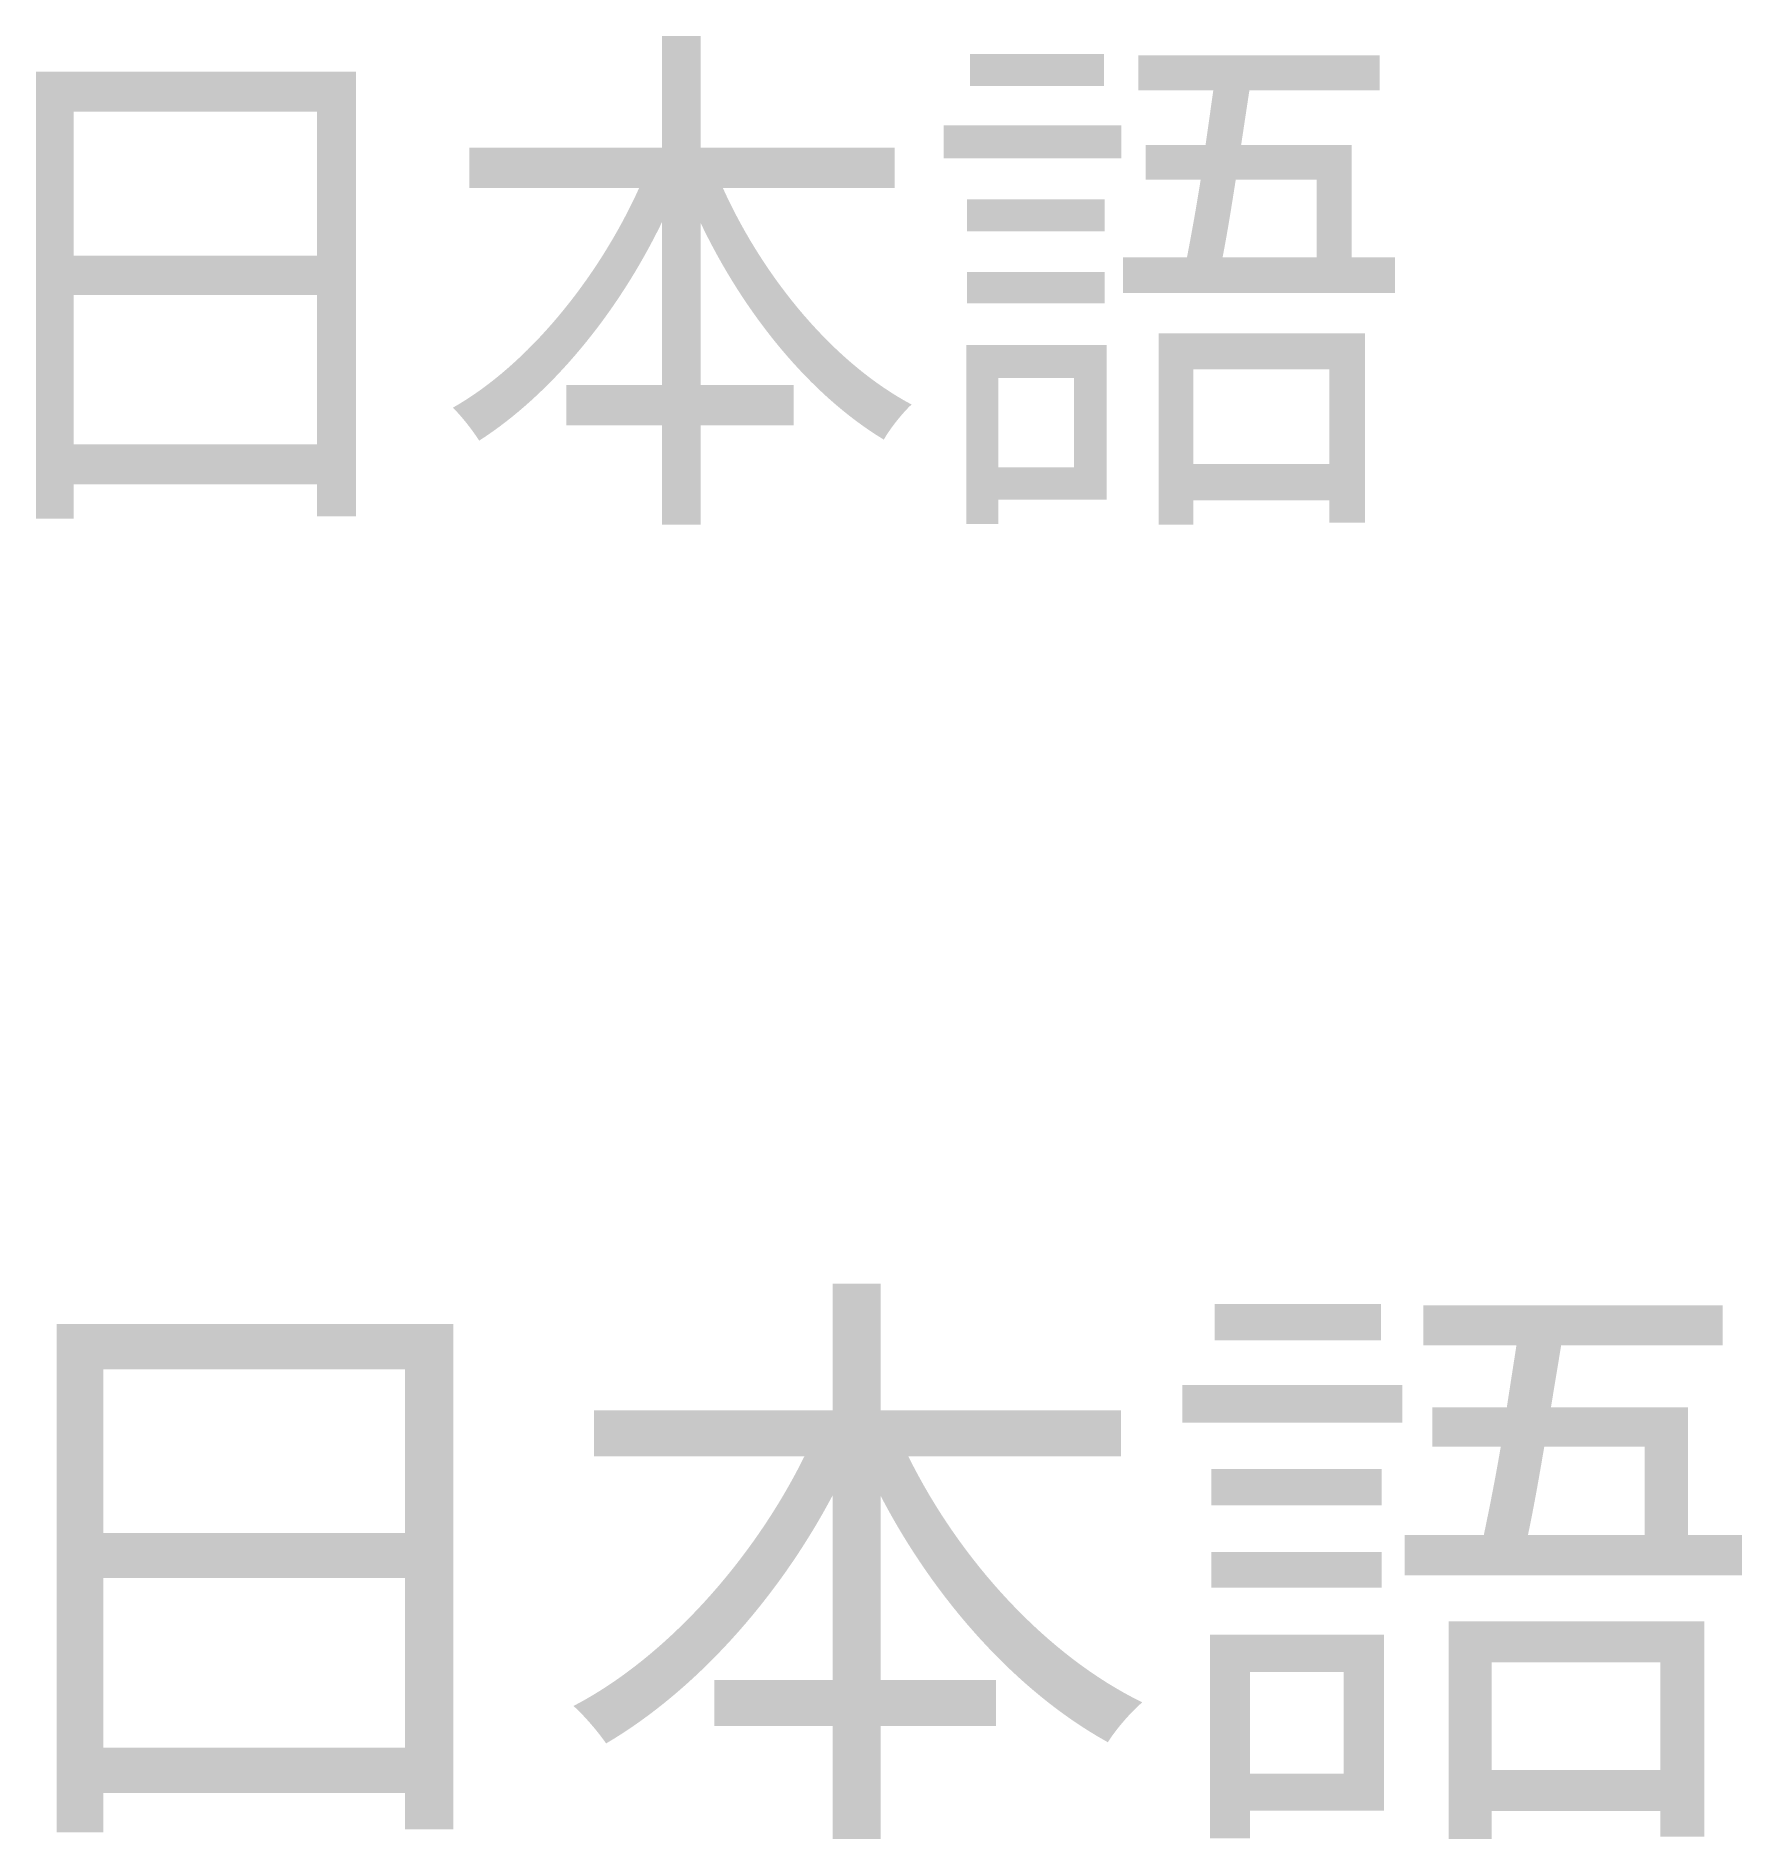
# Model space of a CAD drawing. Header units: millimetres. Extents: x 0.7 to 14.2, y -0.4 to 13.9.
import ezdxf

# ---------------------------------------------------------------- set-up
doc = ezdxf.new("R2010")
doc.units = ezdxf.units.MM
doc.layers.get('0').update_dxf_attribs({"linetype": 'CONTINUOUS'})
doc.styles.add('JIS', font='txt', dxfattribs={"bigfont": 'extfont2.shx'})
doc.styles.add('ＭＳ Ｐゴシック', font='msgothic.ttc')

msp = doc.modelspace()

# ---------------------------------------------------------------- texts
for style, p in [('JIS', (0, 10)), ('ＭＳ Ｐゴシック', (0, 0))]:
    msp.add_text('日本語', height=3.5, dxfattribs=dict(style=style)).set_placement(p)

doc.saveas('drawing.dxf')
